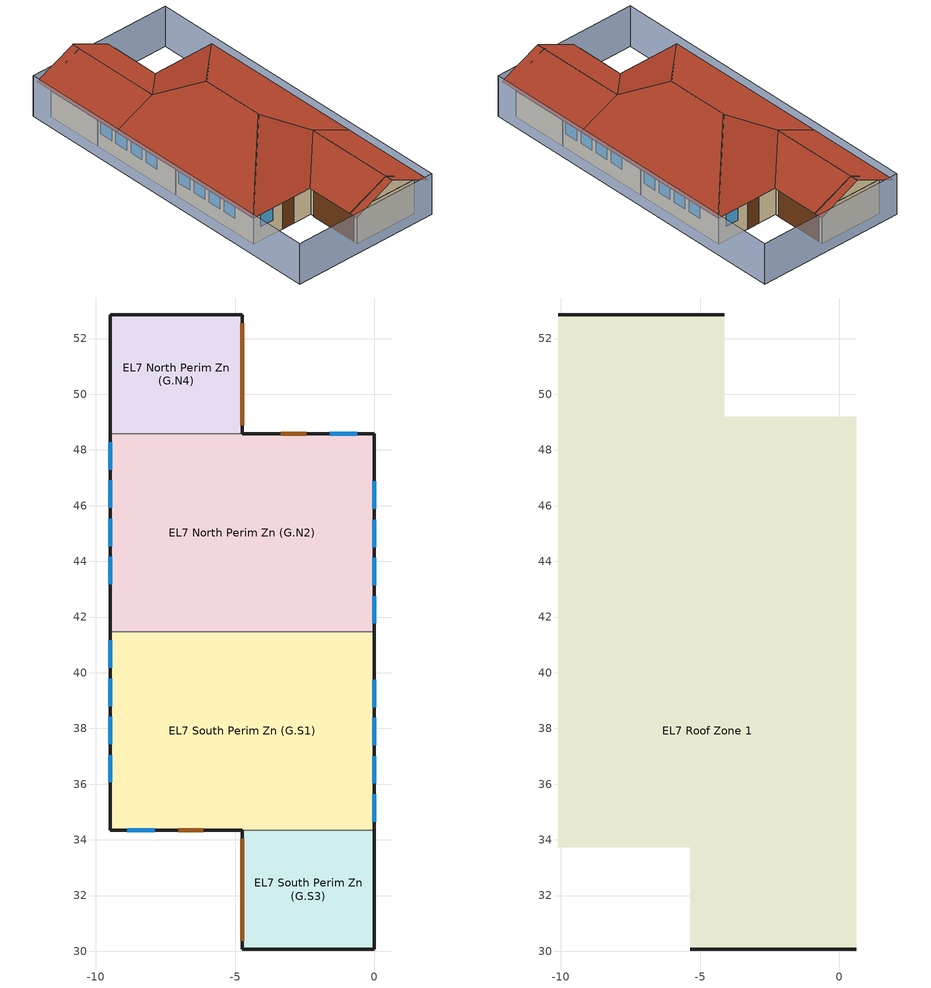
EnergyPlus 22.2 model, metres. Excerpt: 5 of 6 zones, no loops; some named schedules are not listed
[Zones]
EL7 North Perim Zn (G.N2)
 floor foundation (Exterior Floor Cons): 0,41.47 -9.49,41.47 -9.49,48.58 0,48.58 z0
 wall outside (Exterior Wall): 0,41.47 0,48.58 -4.74,48.58 / -9.49,48.58 -9.49,41.47 z0:2.59
 wall to EL7 North Perim Zn (G.N4) (Garage Int Wall): -4.74,48.58 -9.49,48.58 z0:2.59
 wall to EL7 South Perim Zn (G.S1) (EL1 IWall Construction): -9.49,41.47 0,41.47 z0:2.59
 window (Exterior Window): 0,41.77 0,42.76 / 0,43.14 0,44.13 / 0,44.51 0,45.5 / 0,45.89 0,46.87 / -0.61,48.58 -1.59,48.58 / -9.49,48.28 -9.49,47.29 / -9.49,46.91 -9.49,45.92 / -9.49,45.53 -9.49,44.55 / -9.49,44.16 -9.49,43.18 z1.07:2.29
 door (Other Wd Door): -2.44,48.58 -3.35,48.58 z0:2.04
EL7 North Perim Zn (G.N4)
 floor foundation (Exterior Floor Cons): -4.74,48.58 -9.49,48.58 -9.49,52.85 -4.74,52.85 z0
 wall outside (Garage Ext Wall): -4.74,48.58 -4.74,52.85 -9.49,52.85 -9.49,48.58 z0:2.59
 door (Sgl Lyr Unins Mtl Door): -4.74,48.88 -4.74,52.54 z0:2.29
EL7 South Perim Zn (G.S1)
 floor foundation (Exterior Floor Cons): 0,34.35 -9.49,34.35 -9.49,41.47 0,41.47 z0
 wall outside (Exterior Wall): 0,34.35 0,41.47 / -9.49,41.47 -9.49,34.35 -4.74,34.35 z0:2.59
 wall to EL7 South Perim Zn (G.S3) (Garage Int Wall): -4.74,34.35 0,34.35 z0:2.59
 window (Exterior Window): 0,34.65 0,35.64 / 0,36.02 0,37.01 / 0,37.4 0,38.38 / 0,38.77 0,39.75 / -8.88,34.35 -7.89,34.35 / -9.49,41.16 -9.49,40.18 / -9.49,39.79 -9.49,38.8 / -9.49,38.42 -9.49,37.43 / -9.49,37.05 -9.49,36.06 z1.07:2.29
 door (Other Wd Door): -7.05,34.35 -6.14,34.35 z0:2.04
EL7 South Perim Zn (G.S3)
 floor foundation (Exterior Floor Cons): 0,30.08 -4.74,30.08 -4.74,34.35 0,34.35 z0
 wall outside (Garage Ext Wall): -4.74,34.35 -4.74,30.08 0,30.08 0,34.35 z0:2.59
 door (Sgl Lyr Unins Mtl Door): -4.74,34.04 -4.74,30.39 z0:2.29
EL7 Roof Zone 1
 floor outside (Exterior Wall): 0.61,30.08 0,30.08 0,48.58 0.61,49.19 z2.59; 0.61,49.19 0,48.58 -4.74,48.58 -4.13,49.19 z2.59; -4.13,49.19 -4.74,48.58 -4.74,52.85 -4.13,52.85 z2.59; -10.1,33.74 -10.1,52.85 -9.49,52.85 -9.49,34.35 z2.59; -4.75,34.35 -5.35,33.74 -10.1,33.74 -9.49,34.35 z2.59; -4.74,30.08 -5.35,30.08 -5.35,33.74 -4.74,34.35 z2.59
 floor to EL7 North Perim Zn (G.N2) (Interior Floor): 0,41.47 -9.49,41.47 -9.49,48.58 0,48.58 z2.59
 floor to EL7 North Perim Zn (G.N4) (Interior Floor): -4.74,48.58 -9.49,48.58 -9.49,52.85 -4.74,52.85 z2.59
 floor to EL7 South Perim Zn (G.S1) (Interior Floor): 0,34.35 -9.49,34.35 -9.49,41.47 0,41.47 z2.59
 floor to EL7 South Perim Zn (G.S3) (Interior Floor): 0,30.08 -4.74,30.08 -4.74,34.35 0,34.35 z2.59
 wall outside (Exterior Wall): -4.13,52.85,2.59 -10.1,52.85,2.59 -7.12,52.85,3.98; -5.35,30.08,2.59 0.61,30.08,2.59 -2.37,30.08,3.98
 roof outside (Roof Construction): 0.61,36.72,2.59 0.61,49.19,2.59 -4.74,43.84,5.09 -4.74,39.09,5.09 -2.37,36.72,3.98; 0.61,49.19,2.59 -4.13,49.19,2.59 -7.12,46.21,3.98 -4.74,43.84,5.09; -4.13,49.19,2.59 -4.13,53.46,2.59 -7.11,53.46,3.98 -7.11,46.21,3.98; -10.1,46.21,2.59 -10.1,33.74,2.59 -4.74,39.09,5.09 -4.74,43.84,5.09 -7.12,46.21,3.98; -10.1,33.74,2.59 -5.35,33.74,2.59 -2.37,36.72,3.98 -4.75,39.09,5.09; -5.35,33.74,2.59 -5.35,29.47,2.59 -2.37,29.47,3.98 -2.37,36.72,3.98; -10.1,53.46,2.59 -10.1,46.21,2.59 -7.12,46.21,3.98 -7.12,53.46,3.98; 0.61,29.47,2.59 0.61,36.72,2.59 -2.37,36.72,3.98 -2.37,29.47,3.98
shading: -10.25,29.32 0.76,29.32 / 0.76,29.32 0.76,53.61 / 0.76,53.61 -10.25,53.61 / -10.25,53.61 -10.25,29.32 z0:3.05
[Building]
SFm+dxgf+WHFansslab+existing-EL7-8: North Axis {deg}=0; Terrain=Suburbs; Loads Convergence Tolerance Value {W}=0.04; Temperature Convergence Tolerance Value {deltaC}=0.4; Solar Distribution=FullExterior; Maximum Number of Warmup Days=25; Minimum Number of Warmup Days=6
[Site:Location]
CA_BISHOP-AP Design_Conditions: Latitude {deg}=37.37; Longitude {deg}=-118.36; Time Zone {hr}=-8; Elevation {m}=1250
[SizingPeriod:DesignDay] Day of Month=21; Dry-Bulb Temperature Range Modifier Type=DefaultMultipliers; Humidity Condition Type=Wetbulb; Barometric Pressure {Pa}=87182; Rain Indicator=No; Snow Indicator=No; Daylight Saving Time Indicator=No
Name | Month | Day Type | Maximum Dry-Bulb Temperature {C} | Daily Dry-Bulb Temperature Range {deltaC} | Wetbulb or DewPoint at Maximum Dry-Bulb {C} | Wind Speed {m/s} | Wind Direction {deg} | Solar Model Indicator | Sky Clearness | ASHRAE Clear Sky Optical Depth for Beam Irradiance (taub) | ASHRAE Clear Sky Optical Depth for Diffuse Irradiance (taud)
CA_BISHOP-AP Ann Htg 99.6% Condns DB | 1 | WinterDesignDay | -8.9 | 0 | -8.9 | 2.5 | 0 | ASHRAEClearSky | 0
CA_BISHOP-AP Ann Clg 0.4% Condns DB=>MCWB | 7 | SummerDesignDay | 38.9 | 21.8 | 17 | 4.3 | 180 | ASHRAETau |  | 0.265 | 2.649
[Site:WaterMainsTemperature]
Calculation Method=CorrelationFromWeatherFile
[Material]
Name | Roughness | Thickness {m} | Conductivity {W/m-K} | Density {kg/m3} | Specific Heat {J/kg-K} | Thermal Absorptance | Solar Absorptance | Visible Absorptance
DXGF EL7 Plenum Material | Smooth | 0.05 | 0.1 | 200 | 1000
Wall Cavity Effective Insulation | VeryRough | 0.01 | 0.1 | 8.17 | 837
GypBd 1/2in (GP01) | Rough | 0.0128016 | 0.160159 | 800.925 | 837.36
Stucco 1in (SC01) | Smooth | 0.0252984 | 0.720715 | 1858.146 | 837.36
Blt-Up Roof 3/8in (BR01) | Rough | 0.0094488 | 0.162407 | 1121.295 | 1465.38
Plywd 5/8in (PW04) | Rough | 0.0158496 | 0.115363 | 544.629 | 1214.172
Conc HW 140lb 4in (HF-C5) | Rough | 0.101498 | 1.72958 | 2242.59 | 837.36
ceil_consol_layer | Rough | 0.283882 | 0.0476386 | 41.9286 | 776.251
wall_insulation_layer | Rough | 0.0508 | 0.02884 | 120.801 | 1036.26
wall_consol_layer | Rough | 0.0886047 | 0.0419186 | 120.801 | 1036.26
floor_insulation_layer | Rough | 0.03556 | 0.02884 | 120.801 | 1036.26
syn_stucco | MediumSmooth | 0.003048 | 8.65E-02 | 400 | 878.64
Drywall_1/2in | MediumSmooth | 0.0127 | 0.16009 | 800.923 | 1087.84
OSB_7/16in | MediumSmooth | 0.0111125 | 0.1163 | 544.627 | 1213.36
Carpet_n_pad | MediumSmooth | 0.0254001 | 0.0601314 | 32.0369 | 836.8 | 0.9 | 0.7 | 0.7
roof_consol_layer | Rough | 0.141941 | 0.0476537 | 41.9286 | 776.251
[Material:NoMass]
Name | Roughness | Thermal Resistance {m2-K/W}
Garage Int Wall M2 | Rough | 0.173
Garage Int Wall FRV | Rough | 2.252
EL1 IWall Cons Mat 2 (0.91) | Rough | 0.16
Bldg Paper Felt (BP01) | Rough | 0.011
Sgl Lyr Unins Mtl Door | Rough | 0.366309
Other Wd Door | Rough | 0.880551
Wood Shingle (WS02) | MediumRough | 0.165
[Material:AirGap]
Air Space 1 inch: Thermal Resistance {m2-K/W}=0.17611
[WindowMaterial:SimpleGlazingSystem]
Glass: U-Factor {W/m2-K}=1.70358; Solar Heat Gain Coefficient=0.5; Visible Transmittance=0.88
[WindowMaterial:Blind]
int_blind: Slat Orientation=Horizontal; Slat Width {m}=0.025; Slat Separation {m}=0.01875; Slat Thickness {m}=0.001; Slat Angle {deg}=45; Slat Conductivity {W/m-K}=221; Slat Beam Solar Transmittance=0; Front Side Slat Beam Solar Reflectance=0.5; Back Side Slat Beam Solar Reflectance=0.5; Slat Diffuse Solar Transmittance=0; Front Side Slat Diffuse Solar Reflectance=0.5; Back Side Slat Diffuse Solar Reflectance=0.5; Slat Beam Visible Transmittance=0; Front Side Slat Beam Visible Reflectance=0.5; Back Side Slat Beam Visible Reflectance=0.5; Slat Diffuse Visible Transmittance=0; Front Side Slat Diffuse Visible Reflectance=0.5; Back Side Slat Diffuse Visible Reflectance=0.5; Slat Infrared Hemispherical Transmittance=0; Front Side Slat Infrared Hemispherical Emissivity=0.9; Back Side Slat Infrared Hemispherical Emissivity=0.9; Blind to Glass Distance {m}=0.05; Blind Top Opening Multiplier=0.5; Blind Bottom Opening Multiplier=0.5; Blind Left Side Opening Multiplier=0.5; Blind Right Side Opening Multiplier=0.5
[Construction]
DXGF EL7 Plenum Construction: Wall Cavity Effective Insulation, DXGF EL7 Plenum Material
Garage Int Wall: GypBd 1/2in (GP01), Garage Int Wall M2, Garage Int Wall FRV, GypBd 1/2in (GP01)
Garage Ext Wall: Stucco 1in (SC01), Bldg Paper Felt (BP01), Garage Int Wall M2, GypBd 1/2in (GP01)
Roof Construction: Wood Shingle (WS02), Blt-Up Roof 3/8in (BR01), Bldg Paper Felt (BP01), Plywd 5/8in (PW04), Air Space 1 inch, roof_consol_layer
EL1 IWall Construction: GypBd 1/2in (GP01), EL1 IWall Cons Mat 2 (0.91), GypBd 1/2in (GP01)
Sgl Lyr Unins Mtl Door: Sgl Lyr Unins Mtl Door
Other Wd Door: Other Wd Door
Exterior Wall: syn_stucco, wall_insulation_layer, OSB_7/16in, wall_consol_layer, Drywall_1/2in
Interior Floor: Drywall_1/2in, ceil_consol_layer
Exterior Window: Glass
window_w_blinds: Glass, int_blind
Exterior Floor Cons: floor_insulation_layer, Conc HW 140lb 4in (HF-C5), Carpet_n_pad
[Zone] Multiplier=1
Name | Volume {m3} | Part of Total Floor Area
DXGF EL7 Dummy Return Plenum | 1 | No
EL7 North Perim Zn (G.N2); EL7 North Perim Zn (G.N4); EL7 Roof Zone 1; EL7 South Perim Zn (G.S1); EL7 South Perim Zn (G.S3) |  | Yes
[WindowShadingControl] Shading Type=InteriorBlind; Construction with Shading=window_w_blinds; Shading Control Type=AlwaysOn; Schedule=DEER Res ShadeSch; Shading Control Is Scheduled=Yes; Glare Control Is Active=No; Multiple Surface Control Type=Sequential
Name | Zone | Fenestration Surface 1 | Fenestration Surface 2 | Fenestration Surface 3 | Fenestration Surface 4 | Fenestration Surface 5 | Fenestration Surface 6 | Fenestration Surface 7 | Fenestration Surface 8 | Fenestration Surface 9
Shades-living_unit3-G-N2 | EL7 North Perim Zn (G.N2) | EL7 East Win (G.N2.E4.W1) | EL7 East Win (G.N2.E4.W2) | EL7 East Win (G.N2.E4.W3) | EL7 East Win (G.N2.E4.W4) | EL7 West Win (G.N2.E6.W1) | EL7 West Win (G.N2.E6.W2) | EL7 West Win (G.N2.E6.W3) | EL7 West Win (G.N2.E6.W4) | EL7 North Win (G.N2.E5.W1)
Shades-living_unit3-G-S1 | EL7 South Perim Zn (G.S1) | EL7 East Win (G.S1.E1.W1) | EL7 East Win (G.S1.E1.W2) | EL7 East Win (G.S1.E1.W3) | EL7 East Win (G.S1.E1.W4) | EL7 West Win (G.S1.E2.W1) | EL7 West Win (G.S1.E2.W2) | EL7 West Win (G.S1.E2.W3) | EL7 West Win (G.S1.E2.W4) | EL7 South Win (G.S1.E3.W1)
[InternalMass]
DXGF EL7 Dummy Return Plenum Plenum Internal Mass: Construction=DXGF EL7 Plenum Construction; Zone or ZoneList=DXGF EL7 Dummy Return Plenum; Surface Area {m2}=5
[SurfaceProperty:OtherSideCoefficients] Combined Convective/Radiative Film Coefficient {W/m2-K}=0; Constant Temperature {C}=1; Constant Temperature Coefficient=1; External Dry-Bulb Temperature Coefficient=0; Ground Temperature Coefficient=0; Wind Speed Coefficient=0; Zone Air Temperature Coefficient=0; Sinusoidal Variation of Constant Temperature Coefficient=No; Period of Sinusoidal Variation {hr}=24
Name | Constant Temperature Schedule
surfPropOthSdCoefSlabAverage | scheduleOSCSlabAverageSurfaceTemp
surfPropOthSdCoefSlabPerimeter | scheduleOSCSlabPerimeterTemp
surfPropOthSdCoefSlabCore | scheduleOSCSlabCoreTemp
[Foundation:Kiva]
Slab Foundation: Interior Vertical Insulation Material=floor_insulation_layer; Interior Vertical Insulation Depth {m}=0.162458
[Foundation:Kiva:Settings]
Soil Conductivity {W/m-K}=1.73; Soil Density {kg/m3}=1842; Soil Specific Heat {J/kg-K}=419; Ground Solar Absorptivity=0.9; Ground Thermal Absorptivity=0.9; Ground Surface Roughness {m}=0.03; Far-Field Width {m}=40; Deep-Ground Boundary Condition=ZeroFlux; Deep-Ground Depth {m}=40; Minimum Cell Dimension {m}=0.02; Maximum Cell Growth Coefficient=1.5; Simulation Timestep=Timestep
[SurfaceProperty:ExposedFoundationPerimeter] Exposed Perimeter Calculation Method=ExposedPerimeterFraction; Surface Segment 1 Exposed=Yes
Name | Exposed Perimeter Fraction
EL7 Flr (G.N2.U2); EL7 Flr (G.S1.U1) | 0.57
EL7 Flr (G.S3.U3); EL7 Flr (G.N4.U4) | 0.73
[People] Number of People Calculation Method=People; Number of People=3; Fraction Radiant=0.3; Sensible Heat Fraction=autocalculate; Activity Level Schedule=activity_sch; Carbon Dioxide Generation Rate {m3/s-W}=0; Enable ASHRAE 55 Comfort Warnings=No; Mean Radiant Temperature Calculation Type=ZoneAveraged; Clothing Insulation Calculation Method=ClothingInsulationSchedule
Name | Zone or ZoneList or Space or SpaceList | Number of People Schedule
People_EL7_Zn_GS1 | EL7 South Perim Zn (G.S1) | EL2 Occ-2 Sch
People_EL7_Zn_GN2 | EL7 North Perim Zn (G.N2) | EL2 Occ-1 Sch
[Lights] Schedule=InteriorLightingHE; Return Air Fraction=0; Fraction Radiant=0.6; Fraction Visible=0.2; Fraction Replaceable=0; Return Air Fraction Calculated from Plenum Temperature=No
Name | Zone or ZoneList or Space or SpaceList | Design Level Calculation Method | Watts per Zone Floor Area {W/m2} | Lighting Level {W}
EL7_GS1_Light | EL7 South Perim Zn (G.S1) | Watts/Area | 1.53
EL7_GN2_Light | EL7 North Perim Zn (G.N2) | Watts/Area | 1.53
EL7_GS3_Light | EL7 South Perim Zn (G.S3) | LightingLevel |  | 8.65509
EL7_GN4_Light | EL7 North Perim Zn (G.N4) | LightingLevel |  | 8.65509
[OtherEquipment] Fuel Type=None; Schedule=EL7 South Perim Zn (G.S1) Duct Loss Sch; Design Level Calculation Method=EquipmentLevel; Design Level {W}=0; Fraction Radiant=0; Fraction Lost=0
Name | Zone or ZoneList or Space or SpaceList | Fraction Latent
SupplySensibleLeakageToEL7 South Perim Zn (G.S1); SupplyDuctConductionToEL7 South Perim Zn (G.S1) | EL7 South Perim Zn (G.S1) | 0
SupplyLatentLeakageToEL7 South Perim Zn (G.S1) | EL7 South Perim Zn (G.S1) | 1
SupplyDuctConductionToEL7 Roof Zone 1; ReturnDuctConductionToEL7 Roof Zone 1; SupplySensibleLeakageToEL7 Roof Zone 1 | EL7 Roof Zone 1 | 0
ReturnDuctConductionToPlenumDXGF EL7; ReturnSensibleLeakageEquipDXGF EL7 | DXGF EL7 Dummy Return Plenum | 0
SupplyLatentLeakageToEL7 Roof Zone 1 | EL7 Roof Zone 1 | 1
ReturnLatentLeakageEquipDXGF EL7 | DXGF EL7 Dummy Return Plenum | 1
[ZoneInfiltration:DesignFlowRate] Schedule=always_avail
Name | Zone or ZoneList or Space or SpaceList | Design Flow Rate Calculation Method | Flow Rate per Floor Area {m3/s-m2} | Constant Term Coefficient | Air Changes per Hour {1/hr} | Temperature Term Coefficient | Velocity Term Coefficient
EL7 S3 Infiltration | EL7 South Perim Zn (G.S3) | Flow/Area | 0.0010795 | 1
EL7 N4 Infiltration | EL7 North Perim Zn (G.N4) | Flow/Area | 0.0010795 | 1
EL7 Attic Infiltration | EL7 Roof Zone 1 | AirChanges/Hour | 0 | 0 | 1 | 0.5 | 0.1543
[ZoneMixing] Schedule=EL7 South Perim Zn (G.S1) Duct Loss Sch; Design Flow Rate Calculation Method=Flow/Zone; Design Flow Rate {m3/s}=0
Name | Zone or Space | Source Zone or Space
EL7 Roof Zone 1ToEL7 South Perim Zn (G.S1)Mixing | EL7 South Perim Zn (G.S1) | EL7 Roof Zone 1
EL7 South Perim Zn (G.S1)ToEL7 Roof Zone 1Mixing | EL7 Roof Zone 1 | EL7 South Perim Zn (G.S1)
[Exterior:Lights]
Exterior Lights: Schedule=ExteriorLighting; Design Level {W}=104.501
[EnergyManagementSystem:Sensor] Output:Variable or Output:Meter Index Key=EL7 Roof Zone 1
Name | Output:Variable or Output:Meter
AHZone_TEL7SouthPerimZnGS1 | Zone Air Temperature
AHZone_WEL7SouthPerimZnGS1 | Zone Mean Air Humidity Ratio
[EnergyManagementSystem:Actuator]
Name | Actuated Component Unique | Actuated Component Type | Actuated Component Control Type
Qleak_s_sEL7SouthPerimZnGS1 | SupplySensibleLeakageToEL7 South Perim Zn (G.S1) | OtherEquipment | Power Level
Qleak_s_lEL7SouthPerimZnGS1 | SupplyLatentLeakageToEL7 South Perim Zn (G.S1) | OtherEquipment | Power Level
Qduct_sToEL7SouthPerimZnGS1 | SupplyDuctConductionToEL7 South Perim Zn (G.S1) | OtherEquipment | Power Level
Qduct_sToEL7RoofZone1 | SupplyDuctConductionToEL7 Roof Zone 1 | OtherEquipment | Power Level
Qduct_rToPlenumDXGFEL7 | ReturnDuctConductionToPlenumDXGF EL7 | OtherEquipment | Power Level
Qduct_rToEL7RoofZone1 | ReturnDuctConductionToEL7 Roof Zone 1 | OtherEquipment | Power Level
Qleak_sToEL7RoofZone1 | SupplySensibleLeakageToEL7 Roof Zone 1 | OtherEquipment | Power Level
LatentLeakageToEL7RoofZone1 | SupplyLatentLeakageToEL7 Roof Zone 1 | OtherEquipment | Power Level
Qleak_r_sDXGFEL7 | ReturnSensibleLeakageEquipDXGF EL7 | OtherEquipment | Power Level
Qleak_r_lDXGFEL7 | ReturnLatentLeakageEquipDXGF EL7 | OtherEquipment | Power Level
VEL7RoofZone1ToEL7SouthPerimZnGS1 | EL7 Roof Zone 1ToEL7 South Perim Zn (G.S1)Mixing | ZoneMixing | Air Exchange Flow Rate
VEL7SouthPerimZnGS1ToEL7RoofZone1 | EL7 South Perim Zn (G.S1)ToEL7 Roof Zone 1Mixing | ZoneMixing | Air Exchange Flow Rate
[EnergyManagementSystem:ProgramCallingManager]
DuctLeakageCallingManagerEL7SouthPerimZnGS1: EndOfSystemTimestepAfterHVACReporting; DuctLeakageProgramEL7SouthPerimZnGS1
[EnergyManagementSystem:Program]
DuctLeakageProgramEL7SouthPerimZnGS1: Set f_sup = 0.018750000000000003; Set f_ret = 0.016875; Set f_OA = 0.0018750000000000017; Set V_OA = f_OA * AH_VFREL7SouthPerimZnGS1; Set Vleak_s = f_sup * AH_VFREL7SouthPerimZnGS1; Set Vleak_r = f_ret * AH_VFREL7SouthPerimZnGS1; Set VEL7RoofZone1ToEL7SouthPerimZnGS1 = @Abs (Vleak_s - Vleak_r - V_OA); Set VEL7SouthPerimZnGS1ToEL7RoofZone1 = 0; Set h_SA = @HFnTdbW AH_ToutEL7SouthPerimZnGS1 AH_WoutEL7SouthPerimZnGS1; Set h_AHZone = @HFnTdbW AHZone_TEL7SouthPerimZnGS1 AHZone_WEL7SouthPerimZnGS1; Set h_RA = @HFnTdbW RA_TEL7SouthPerimZnGS1 RA_WEL7SouthPerimZnGS1; Set h_fg = @HfgAirFnWTdb AH_WoutEL7SouthPerimZnGS1 AH_ToutEL7SouthPerimZnGS1; Set Qleak_s = f_sup * AH_MFREL7SouthPerimZnGS1 * (h_RA - h_SA); Set Qleak_s_lEL7SouthPerimZnGS1 = f_sup * AH_MFREL7SouthPerimZnGS1 * h_fg * (RA_WEL7SouthPerimZnGS1 - AH_WoutEL7SouthPerimZnGS1); Set Qleak_s_sEL7SouthPerimZnGS1 = Qleak_s - Qleak_s_lEL7SouthPerimZnGS1; Set expTerm = (Fan_RTFEL7SouthPerimZnGS1 / ((@Max AH_MFREL7SouthPerimZnGS1 0.001) * 1006.0)) * 5.923510384864866; Set expTerm = 0 - expTerm; Set Tsupply = AHZone_TEL7SouthPerimZnGS1 + ((AH_ToutEL7SouthPerimZnGS1 - AHZone_TEL7SouthPerimZnGS1) * (@Exp expTerm)); Set Qduct_sToEL7SouthPerimZnGS1 = AH_MFREL7SouthPerimZnGS1 * 1006.0 * (Tsupply - AH_ToutEL7SouthPerimZnGS1); Set Qduct_sToEL7RoofZone1 = 0 - Qduct_sToEL7SouthPerimZnGS1; Set expTerm = (Fan_RTFEL7SouthPerimZnGS1 / ((@Max AH_MFREL7SouthPerimZnGS1 0.001) * 1006.0)) * 1.462595156756757; Set expTerm = 0 - expTerm; Set Treturn = AHZone_TEL7SouthPerimZnGS1 + ((RA_TEL7SouthPerimZnGS1 - AHZone_TEL7SouthPerimZnGS1) * (@Exp expTerm)); Set Qduct_rToPlenumDXGFEL7 = AH_MFREL7SouthPerimZnGS1 * 1006.0 * (Treturn - RA_TEL7SouthPerimZnGS1); Set Qduct_rToEL7RoofZone1 = 0 - Qduct_rToPlenumDXGFEL7; Set Qleak_r_lDXGFEL7 = 0; Set Qleak_r_sDXGFEL7 = f_ret * AH_MFREL7SouthPerimZnGS1 * 1006.0 * (AHZone_TEL7SouthPerimZnGS1 - RA_TEL7SouthPerimZnGS1); Set Qleak = f_sup * AH_MFREL7SouthPerimZnGS1 * (h_SA - h_AHZone); Set Qleak_lToEL7RoofZone1 = f_sup * AH_MFREL7SouthPerimZnGS1 * h_fg * (AH_WoutEL7SouthPerimZnGS1 - AHZone_WEL7SouthPerimZnGS1); Set Qleak_sToEL7RoofZone1 = Qleak - Qleak_lToEL7RoofZone1
[AvailabilityManager:Scheduled]
System availability: Schedule=always_avail
[AvailabilityManager:NightCycle]
DXGF EL7 Availability: Applicability Schedule=HVACTemplate-Always 1; Fan Schedule=always_avail; Control Type=StayOff; Thermostat Tolerance {deltaC}=0.2; Cycling Run Time Control Type=FixedRunTime; Cycling Run Time {s}=3600
[Schedule:Year]
DEER Res ShadeSch: DEER Res ShadeSchWeek, 1, 1, 12, 31
[Schedule:Compact]
scheduleOSCSlabAverageSurfaceTemp: Through:   1/31, For:AllDays, Until:24:00, 20.905, Through:   2/28, For:AllDays, Until:24:00, 20.949, Through:   3/31, For:AllDays, Until:24:00, 21.295, Through:   4/30, For:AllDays, Until:24:00, 21.54, Through:   5/31, For:AllDays, Until:24:00, 21.948, Through:   6/30, For:AllDays, Until:24:00, 23.754, Through:   7/31, For:AllDays, Until:24:00, 24.208, Through:   8/31, For:AllDays, Until:24:00, 24.397, Through:   9/30, For:AllDays, Until:24:00, 24.223, Through:  10/31, For:AllDays, Until:24:00, 22.606, Through:  11/30, For:AllDays, Until:24:00, 21.855, Through:  12/31, For:AllDays, Until:24:00, 21.175
scheduleOSCSlabPerimeterTemp: Through:   1/31, For:AllDays, Until:24:00, 20.275, Through:   2/28, For:AllDays, Until:24:00, 20.411, Through:   3/31, For:AllDays, Until:24:00, 21.006, Through:   4/30, For:AllDays, Until:24:00, 21.407, Through:   5/31, For:AllDays, Until:24:00, 22.048, Through:   6/30, For:AllDays, Until:24:00, 24.148, Through:   7/31, For:AllDays, Until:24:00, 24.688, Through:   8/31, For:AllDays, Until:24:00, 24.907, Through:   9/30, For:AllDays, Until:24:00, 24.564, Through:  10/31, For:AllDays, Until:24:00, 22.726, Through:  11/30, For:AllDays, Until:24:00, 21.639, Through:  12/31, For:AllDays, Until:24:00, 20.623
